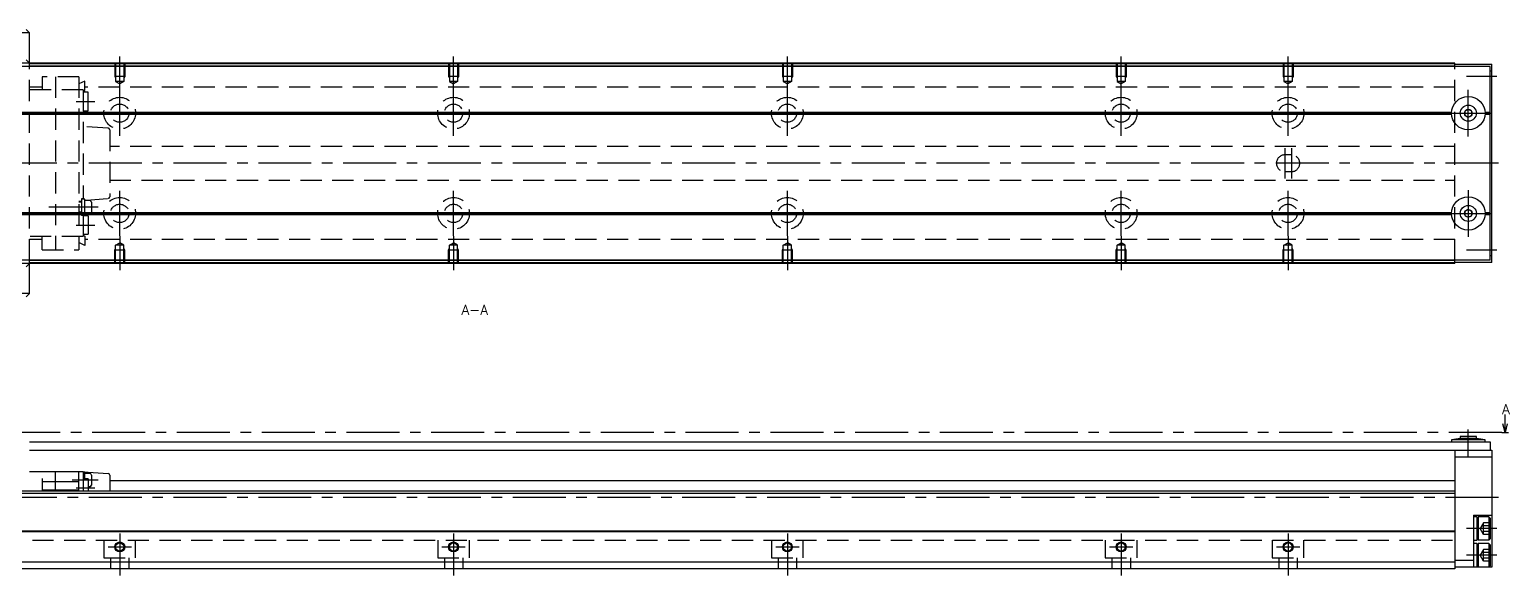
# Model space of a CAD drawing. Extents: x -2 to 801, y -8 to 279.
# Drawn here: x 357.8 to 801.1, y 8 to 171.3 of the extents above; entities that cross this region are included whole.
import ezdxf

# ---------------------------------------------------------------- set-up
doc = ezdxf.new("R2010")
doc.units = 0
doc.header["$LTSCALE"] = 0.5
doc.linetypes.add('CENTER', pattern=[50.8, 31.75, -6.35, 6.35, -6.35])
doc.linetypes.add('DASHED', pattern=[19.05, 12.7, -6.35])
for name, color, linetype in [('MSM_CENTER', 1, 'CENTER'), ('MSM_CONTINUOUS', 7, 'CONTINUOUS'), ('MSM_DASHED', 4, 'DASHED'), ('MSM_NARROW', 5, 'CONTINUOUS'), ('MSM_PART_NUMBER', 7, 'CONTINUOUS')]:
    doc.layers.add(name, color=color, linetype=linetype)
doc.styles.get("Standard").update_dxf_attribs({"font": 'txt.shx', "height": 3, "bigfont": 'bigfont.shx'})

msp = doc.modelspace()

# ---------------------------------------------------------------- linework, layer by layer
at = {"layer": 'MSM_CENTER'}
for p, q in [((384.76, 153.09), (384.76, 163.3)), ((484.76, 153.09), (484.76, 163.3)), ((584.76, 153.09), (584.76, 163.3)), ((684.76, 153.09), (684.76, 163.3)), ((734.76, 153.09), (734.76, 163.3)), ((797.26, 157.3), (788.26, 157.3)), ((384.76, 139.55), (384.76, 153.05)), ((484.76, 139.55), (484.76, 153.05)), ((584.76, 139.55), (584.76, 153.05)), ((684.76, 139.55), (684.76, 153.05)), ((734.76, 139.55), (734.76, 153.05)), ((788.76, 139.3), (788.76, 153.3)), ((371.76, 149.8), (377.26, 149.8)), ((378.01, 146.3), (391.51, 146.3)), ((478.01, 146.3), (491.51, 146.3)), ((578.01, 146.3), (591.51, 146.3)), ((678.01, 146.3), (691.51, 146.3)), ((728.01, 146.3), (741.51, 146.3)), ((781.76, 146.3), (795.76, 146.3)), ((733.76, 135.8), (733.76, 126.8)), ((735.76, 135.8), (735.76, 126.8)), ((797.76, 131.3), (196.26, 131.3)), ((384.76, 109.55), (384.76, 123.05)), ((484.76, 109.55), (484.76, 123.05)), ((584.76, 109.55), (584.76, 123.05)), ((684.76, 109.55), (684.76, 123.05)), ((734.76, 109.55), (734.76, 123.05)), ((788.76, 123.3), (788.76, 109.3)), ((378.26, 118.2), (363.56, 118.2)), ((378.01, 116.3), (391.51, 116.3)), ((478.01, 116.3), (491.51, 116.3)), ((578.01, 116.3), (591.51, 116.3)), ((678.01, 116.3), (691.51, 116.3)), ((728.01, 116.3), (741.51, 116.3)), ((781.76, 116.3), (795.76, 116.3)), ((371.76, 112.8), (377.26, 112.8)), ((384.76, 109.51), (384.76, 99.3)), ((484.76, 109.51), (484.76, 99.3)), ((584.76, 109.51), (584.76, 99.3)), ((684.76, 109.51), (684.76, 99.3)), ((734.76, 109.51), (734.76, 99.3)), ((797.26, 105.3), (788.26, 105.3)), ((798.76, 50.8), (189.76, 50.8)), ((788.76, 43.5), (788.76, 51.6)), ((378.26, 36.5), (370.56, 36.5)), ((797.76, 31.3), (196.26, 31.3)), ((377.26, 34.1), (371.76, 34.1)), ((384.76, 20.5), (384.76, 8)), ((484.76, 20.5), (484.76, 8)), ((584.76, 20.5), (584.76, 8)), ((684.76, 20.5), (684.76, 8)), ((734.76, 20.5), (734.76, 8)), ((797.26, 22), (788.26, 22)), ((381.26, 16.5), (388.26, 16.5)), ((481.26, 16.5), (488.26, 16.5)), ((581.26, 16.5), (588.26, 16.5)), ((681.26, 16.5), (688.26, 16.5)), ((731.26, 16.5), (738.26, 16.5)), ((797.26, 14), (788.26, 14))]:
    msp.add_line(p, q, dxfattribs=at)
at = {"layer": 'MSM_CONTINUOUS'}
for p, q in [((357.76, 170.3), (329.26, 170.3)), ((357.76, 170.3), (356.76, 171.3)), ((357.76, 160.3), (357.76, 170.3)), ((795.26, 160.3), (223.26, 160.3)), ((784.76, 161.3), (234.76, 161.3)), ((357.76, 161.3), (356.76, 162.3)), ((784.76, 161.1), (357.76, 161.1)), ((784.76, 160.4), (357.76, 160.4)), ((784.76, 160.3), (784.76, 161.3)), ((784.76, 161), (795.76, 161)), ((795.26, 102.3), (795.26, 160.3)), ((795.76, 101.6), (795.76, 161)), ((795.26, 159), (795.76, 159)), ((234.75, 146.6), (783.77, 146.6)), ((234.76, 146.3), (783.76, 146.3)), ((788.76, 147.45), (787.76, 146.88)), ((787.76, 146.88), (787.76, 145.72)), ((789.76, 146.88), (788.76, 147.45)), ((789.76, 145.72), (789.76, 146.88)), ((793.75, 146.6), (795.26, 146.6)), ((793.76, 146.3), (795.26, 146.3)), ((234.75, 146), (783.77, 146)), ((787.76, 145.72), (788.76, 145.15)), ((788.76, 145.15), (789.76, 145.72)), ((793.75, 146), (795.26, 146)), ((234.75, 116.6), (783.77, 116.6)), ((234.75, 116), (783.77, 116)), ((234.76, 116.3), (783.76, 116.3)), ((788.76, 117.45), (787.76, 116.88)), ((787.76, 116.88), (787.76, 115.72)), ((787.76, 115.72), (788.76, 115.15)), ((789.76, 116.88), (788.76, 117.45)), ((788.76, 115.15), (789.76, 115.72)), ((789.76, 115.72), (789.76, 116.88)), ((793.75, 116.6), (795.26, 116.6)), ((793.75, 116), (795.26, 116)), ((793.76, 116.3), (795.26, 116.3)), ((795.26, 102.3), (223.26, 102.3)), ((357.76, 92.3), (357.76, 102.3)), ((784.76, 102.2), (357.76, 102.2)), ((784.76, 101.3), (784.76, 102.3)), ((795.76, 103.6), (795.26, 103.6)), ((784.76, 101.3), (234.76, 101.3)), ((356.76, 100.3), (357.76, 101.3)), ((784.76, 101.5), (357.76, 101.5)), ((795.76, 101.6), (784.76, 101.6)), ((357.76, 92.3), (329.26, 92.3)), ((356.76, 91.3), (357.76, 92.3)), ((799.76, 50.8), (799.09, 53.3)), ((799.76, 50.8), (799.76, 56.17)), ((800.43, 53.3), (799.76, 50.8)), ((786.36, 49), (783.76, 48.6)), ((791.16, 49.6), (786.36, 49.6)), ((786.36, 49.6), (786.36, 49)), ((791.16, 49), (786.36, 49)), ((791.16, 49), (791.16, 49.6)), ((793.76, 48.6), (791.16, 49)), ((798.76, 50.8), (800.76, 50.8)), ((357.76, 48), (795.26, 48)), ((357.76, 45.5), (795.76, 45.5)), ((793.76, 48.6), (783.76, 48.6)), ((783.76, 48.6), (783.76, 48)), ((784.76, 45.5), (784.76, 10)), ((793.76, 48), (793.76, 48.6)), ((795.26, 48), (795.26, 45.5)), ((795.76, 45.5), (795.76, 10.5)), ((784.76, 43.5), (795.76, 43.5)), ((373.76, 39), (357.76, 39)), ((361.56, 37), (361.56, 33.2)), ((372.56, 36), (361.56, 36)), ((365.56, 33.2), (365.56, 39)), ((372.56, 33.2), (372.56, 39)), ((373.76, 39), (373.76, 33.2)), ((373.76, 39), (381.29, 38.53)), ((374.26, 38.9), (373.76, 38.9)), ((375.26, 36.85), (373.76, 36.85)), ((374.26, 36.85), (374.26, 38.9)), ((375.76, 38.5), (374.26, 38.5)), ((375.26, 36.85), (375.26, 33.2)), ((376.26, 38), (376.26, 35)), ((381.76, 38.03), (381.76, 33.2)), ((784.76, 36.3), (381.76, 36.3)), ((784.76, 33.2), (234.76, 33.2)), ((784.76, 32.5), (234.76, 32.5)), ((372.56, 33.5), (361.56, 33.5)), ((375.76, 34.5), (375.26, 34.5)), ((790.26, 26), (790.26, 10.5)), ((790.26, 26), (795.76, 26)), ((791.26, 25.5), (790.26, 25.5)), ((791.26, 25.1), (791.66, 25.5)), ((791.26, 25.5), (791.26, 18.5)), ((791.66, 25.5), (791.66, 18.5)), ((794.86, 25.5), (791.66, 25.5)), ((795.26, 25.1), (794.86, 25.5)), ((794.86, 25.5), (794.86, 18.5)), ((795.26, 25.1), (795.26, 18.9)), ((784.76, 21.2), (234.76, 21.2)), ((784.76, 21), (234.76, 21)), ((790.26, 18.5), (791.26, 18.5)), ((791.66, 18.5), (791.26, 18.9)), ((794.86, 18.5), (791.66, 18.5)), ((794.86, 18.5), (795.26, 18.9)), ((791.26, 17.5), (790.26, 17.5)), ((791.26, 17.5), (791.26, 10.5)), ((791.26, 17.1), (791.66, 17.5)), ((791.66, 17.5), (791.66, 10.5)), ((794.86, 17.5), (791.66, 17.5)), ((794.86, 17.5), (794.86, 10.5)), ((795.26, 17.1), (794.86, 17.5)), ((795.26, 17.1), (795.26, 10.9)), ((784.76, 12), (234.76, 12)), ((784.76, 10), (234.76, 10)), ((784.76, 12.5), (790.26, 12.5)), ((795.76, 10.5), (784.76, 10.5)), ((791.66, 10.5), (791.26, 10.9)), ((794.86, 10.5), (795.26, 10.9))]:
    msp.add_line(p, q, dxfattribs=at)
for centre, radius in [((788.76, 146.3), 5), ((788.76, 146.3), 2.4), ((788.76, 146.3), 1.15), ((788.76, 116.3), 5), ((788.76, 116.3), 2.4), ((788.76, 116.3), 1.15), ((384.76, 16.5), 1.23), ((484.76, 16.5), 1.23), ((584.76, 16.5), 1.23), ((684.76, 16.5), 1.23), ((734.76, 16.5), 1.23)]:
    msp.add_circle(centre, radius, dxfattribs=at)
for centre, start, end in [((375.76, 38), 0, 90), ((381.26, 38.03), 0, 86.4237), ((375.76, 35), 270, 0)]:
    msp.add_arc(centre, 0.5, start, end, dxfattribs=at)
at = {"layer": 'MSM_DASHED'}
for p, q in [((357.76, 102.3), (357.76, 160.3)), ((383.26, 161.3), (383.26, 157.3)), ((383.53, 161.3), (383.53, 155.8)), ((385.99, 161.3), (385.99, 155.8)), ((386.26, 161.3), (386.26, 157.3)), ((483.26, 161.3), (483.26, 157.3)), ((483.53, 161.3), (483.53, 155.8)), ((485.99, 161.3), (485.99, 155.8)), ((486.26, 161.3), (486.26, 157.3)), ((583.26, 161.3), (583.26, 157.3)), ((583.53, 161.3), (583.53, 155.8)), ((585.99, 161.3), (585.99, 155.8)), ((586.26, 161.3), (586.26, 157.3)), ((683.26, 161.3), (683.26, 157.3)), ((683.53, 161.3), (683.53, 155.8)), ((685.99, 161.3), (685.99, 155.8)), ((686.26, 161.3), (686.26, 157.3)), ((733.26, 161.3), (733.26, 157.3)), ((733.53, 161.3), (733.53, 155.8)), ((735.99, 161.3), (735.99, 155.8)), ((736.26, 161.3), (736.26, 157.3)), ((784.76, 102.3), (784.76, 160.3)), ((372.56, 157.2), (361.56, 157.2)), ((361.56, 157.2), (361.56, 153.25)), ((365.56, 157.2), (365.56, 105.4)), ((372.56, 157.2), (372.56, 105.4)), ((374.26, 155.89), (372.56, 155.04)), ((374.26, 153.1), (374.26, 155.89)), ((383.26, 157.3), (383.53, 156.83)), ((386.26, 157.3), (383.26, 157.3)), ((385.99, 155.8), (383.53, 155.8)), ((383.53, 155.8), (384.76, 155.09)), ((385.99, 155.8), (384.76, 155.09)), ((386.26, 157.3), (385.99, 156.83)), ((483.26, 157.3), (483.53, 156.83)), ((486.26, 157.3), (483.26, 157.3)), ((485.99, 155.8), (483.53, 155.8)), ((483.53, 155.8), (484.76, 155.09)), ((485.99, 155.8), (484.76, 155.09)), ((486.26, 157.3), (485.99, 156.83)), ((583.26, 157.3), (583.53, 156.83)), ((586.26, 157.3), (583.26, 157.3)), ((585.99, 155.8), (583.53, 155.8)), ((583.53, 155.8), (584.76, 155.09)), ((585.99, 155.8), (584.76, 155.09)), ((586.26, 157.3), (585.99, 156.83)), ((683.26, 157.3), (683.53, 156.83)), ((686.26, 157.3), (683.26, 157.3)), ((685.99, 155.8), (683.53, 155.8)), ((683.53, 155.8), (684.76, 155.09)), ((685.99, 155.8), (684.76, 155.09)), ((686.26, 157.3), (685.99, 156.83)), ((733.26, 157.3), (733.53, 156.83)), ((736.26, 157.3), (733.26, 157.3)), ((735.99, 155.8), (733.53, 155.8)), ((733.53, 155.8), (734.76, 155.09)), ((735.99, 155.8), (734.76, 155.09)), ((736.26, 157.3), (735.99, 156.83)), ((361.56, 154.05), (357.76, 154.05)), ((373.76, 153.25), (357.76, 153.25)), ((373.76, 153.25), (373.76, 120.6)), ((373.76, 152.8), (374.26, 153.1)), ((375.26, 152.55), (373.76, 152.55)), ((784.76, 154.05), (374.26, 154.05)), ((375.26, 147.05), (375.26, 152.55)), ((373.76, 147.05), (375.26, 147.05)), ((381.29, 141.79), (373.76, 142.3)), ((381.76, 141.29), (381.76, 121.31)), ((784.76, 136.3), (381.76, 136.3)), ((735.76, 133.8), (733.76, 133.8)), ((733.76, 128.8), (735.76, 128.8)), ((381.76, 126.3), (784.76, 126.3)), ((373.26, 119.9), (372.56, 119.9)), ((373.26, 119.7), (372.56, 119.7)), ((373.26, 120.7), (373.26, 115.7)), ((373.76, 120.7), (373.26, 120.7)), ((374.26, 120.6), (373.26, 120.6)), ((374.26, 115.8), (374.26, 120.6)), ((374.26, 120.31), (374.76, 120.31)), ((375.76, 120.2), (374.26, 120.2)), ((374.76, 120.31), (381.3, 120.81)), ((376.26, 119.7), (376.26, 116.7)), ((373.26, 116.7), (372.56, 116.7)), ((373.26, 116.5), (372.56, 116.5)), ((373.26, 115.8), (374.26, 115.8)), ((373.76, 115.7), (373.26, 115.7)), ((373.76, 115.8), (373.76, 109.35)), ((375.26, 115.55), (373.76, 115.55)), ((375.76, 116.2), (374.26, 116.2)), ((375.26, 115.55), (375.26, 110.05)), ((373.76, 109.35), (357.76, 109.35)), ((361.56, 108.55), (357.76, 108.55)), ((361.56, 105.4), (361.56, 109.35)), ((374.26, 106.71), (372.56, 107.56)), ((373.76, 110.05), (375.26, 110.05)), ((373.76, 109.8), (374.26, 109.5)), ((374.26, 109.5), (374.26, 106.71)), ((784.76, 108.55), (374.26, 108.55)), ((383.53, 106.8), (384.76, 107.51)), ((383.53, 101.3), (383.53, 106.8)), ((385.99, 106.8), (383.53, 106.8)), ((385.99, 106.8), (384.76, 107.51)), ((385.99, 101.3), (385.99, 106.8)), ((483.53, 106.8), (484.76, 107.51)), ((483.53, 101.3), (483.53, 106.8)), ((485.99, 106.8), (483.53, 106.8)), ((485.99, 106.8), (484.76, 107.51)), ((485.99, 101.3), (485.99, 106.8)), ((583.53, 106.8), (584.76, 107.51)), ((583.53, 101.3), (583.53, 106.8)), ((585.99, 106.8), (583.53, 106.8)), ((585.99, 106.8), (584.76, 107.51)), ((585.99, 101.3), (585.99, 106.8)), ((683.53, 106.8), (684.76, 107.51)), ((683.53, 101.3), (683.53, 106.8)), ((685.99, 106.8), (683.53, 106.8)), ((685.99, 106.8), (684.76, 107.51)), ((685.99, 101.3), (685.99, 106.8)), ((733.53, 106.8), (734.76, 107.51)), ((733.53, 101.3), (733.53, 106.8)), ((735.99, 106.8), (733.53, 106.8)), ((735.99, 106.8), (734.76, 107.51)), ((735.99, 101.3), (735.99, 106.8)), ((361.56, 105.4), (372.56, 105.4)), ((383.26, 105.3), (383.53, 105.77)), ((383.26, 101.3), (383.26, 105.3)), ((386.26, 105.3), (383.26, 105.3)), ((386.26, 105.3), (385.99, 105.77)), ((386.26, 101.3), (386.26, 105.3)), ((483.26, 105.3), (483.53, 105.77)), ((483.26, 101.3), (483.26, 105.3)), ((486.26, 105.3), (483.26, 105.3)), ((486.26, 105.3), (485.99, 105.77)), ((486.26, 101.3), (486.26, 105.3)), ((583.26, 105.3), (583.53, 105.77)), ((583.26, 101.3), (583.26, 105.3)), ((586.26, 105.3), (583.26, 105.3)), ((586.26, 105.3), (585.99, 105.77)), ((586.26, 101.3), (586.26, 105.3)), ((683.26, 105.3), (683.53, 105.77)), ((683.26, 101.3), (683.26, 105.3)), ((686.26, 105.3), (683.26, 105.3)), ((686.26, 105.3), (685.99, 105.77)), ((686.26, 101.3), (686.26, 105.3)), ((733.26, 105.3), (733.53, 105.77)), ((733.26, 101.3), (733.26, 105.3)), ((736.26, 105.3), (733.26, 105.3)), ((736.26, 105.3), (735.99, 105.77)), ((736.26, 101.3), (736.26, 105.3)), ((793.26, 23.73), (792.26, 22)), ((793.26, 20.27), (793.26, 23.73)), ((795.26, 23.73), (793.26, 23.73)), ((795.26, 22.87), (793.26, 22.87)), ((234.76, 18.5), (784.76, 18.5)), ((380.01, 18.5), (380.01, 13.2)), ((389.51, 13.2), (389.51, 18.5)), ((480.01, 18.5), (480.01, 13.2)), ((489.51, 13.2), (489.51, 18.5)), ((580.01, 18.5), (580.01, 13.2)), ((589.51, 13.2), (589.51, 18.5)), ((680.01, 18.5), (680.01, 13.2)), ((689.51, 13.2), (689.51, 18.5)), ((730.01, 18.5), (730.01, 13.2)), ((739.51, 13.2), (739.51, 18.5)), ((793.26, 20.27), (792.26, 22)), ((795.26, 21.13), (793.26, 21.13)), ((795.26, 20.27), (793.26, 20.27)), ((793.26, 15.73), (792.26, 14)), ((793.26, 12.27), (792.26, 14)), ((793.26, 12.27), (793.26, 15.73)), ((795.26, 15.73), (793.26, 15.73)), ((795.26, 14.87), (793.26, 14.87)), ((380.01, 13.2), (389.51, 13.2)), ((382.01, 13.2), (382.01, 10)), ((387.51, 13.2), (387.51, 10)), ((480.01, 13.2), (489.51, 13.2)), ((482.01, 13.2), (482.01, 10)), ((487.51, 13.2), (487.51, 10)), ((580.01, 13.2), (589.51, 13.2)), ((582.01, 13.2), (582.01, 10)), ((587.51, 13.2), (587.51, 10)), ((680.01, 13.2), (689.51, 13.2)), ((682.01, 13.2), (682.01, 10)), ((687.51, 13.2), (687.51, 10)), ((730.01, 13.2), (739.51, 13.2)), ((732.01, 13.2), (732.01, 10)), ((737.51, 13.2), (737.51, 10)), ((795.26, 13.13), (793.26, 13.13)), ((795.26, 12.27), (793.26, 12.27))]:
    msp.add_line(p, q, dxfattribs=at)
for centre, radius in [((384.76, 146.3), 4.75), ((484.76, 146.3), 4.75), ((584.76, 146.3), 4.75), ((684.76, 146.3), 4.75), ((734.76, 146.3), 4.75), ((384.76, 146.3), 2.75), ((484.76, 146.3), 2.75), ((584.76, 146.3), 2.75), ((684.76, 146.3), 2.75), ((734.76, 146.3), 2.75), ((384.76, 116.3), 4.75), ((484.76, 116.3), 4.75), ((584.76, 116.3), 4.75), ((684.76, 116.3), 4.75), ((734.76, 116.3), 4.75), ((384.76, 116.3), 2.75), ((484.76, 116.3), 2.75), ((584.76, 116.3), 2.75), ((684.76, 116.3), 2.75), ((734.76, 116.3), 2.75)]:
    msp.add_circle(centre, radius, dxfattribs=at)
for centre, radius, start, end in [((381.26, 141.29), 0.5, 0, 86.1409), ((733.76, 131.3), 2.5, 90, 270), ((735.76, 131.3), 2.5, 270, 90), ((375.76, 119.7), 0.5, 0, 90), ((381.26, 121.31), 0.5, 274.3825, 0), ((375.76, 116.7), 0.5, 270, 0)]:
    msp.add_arc(centre, radius, start, end, dxfattribs=at)
at = {"layer": 'MSM_NARROW'}
for centre in [(384.76, 16.5), (484.76, 16.5), (584.76, 16.5), (684.76, 16.5), (734.76, 16.5)]:
    msp.add_circle(centre, 1.5, dxfattribs=at)

# ---------------------------------------------------------------- texts
at = {"layer": 'MSM_PART_NUMBER'}
for s, p in [('A-A', (487.14, 85.96)), ('A', (798.88, 56.24))]:
    msp.add_text(s, height=3, dxfattribs=at).set_placement(p)

doc.saveas('drawing.dxf')
